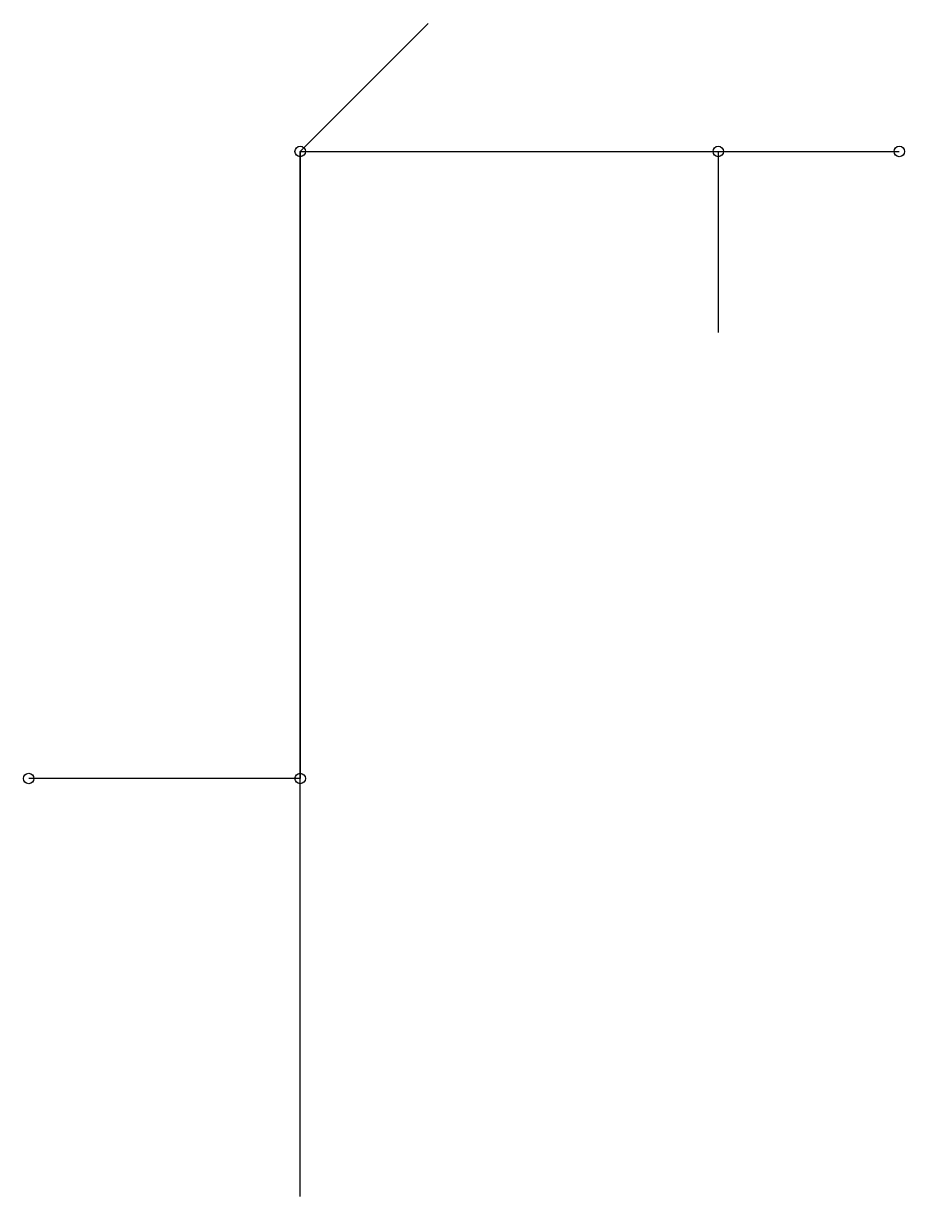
# Model space of a CAD drawing. Header units: millimetres. Extents: x -5.3 to 11.6, y 0 to 22.4.
import ezdxf

# ---------------------------------------------------------------- set-up
doc = ezdxf.new("R2010")
doc.units = ezdxf.units.MM

msp = doc.modelspace()

# ---------------------------------------------------------------- linework, layer by layer
at = {"layer": 'Shots', "color": 1}
for p, q in [((0, 20), (0, 8)), ((0, 20), (8, 20)), ((0, 0), (0, 20)), ((8, 20), (11.464, 20)), ((0, 8), (-5.196, 8))]:
    msp.add_line(p, q, dxfattribs=at)
for centre in [(0, 20), (8, 20), (11.464, 20), (-5.196, 8), (0, 8)]:
    msp.add_circle(centre, 0.1, dxfattribs=at)
at = {"layer": 'XSect', "color": 1}
for p, q in [((0, 20), (2.45, 22.45)), ((8, 20), (8, 16.536))]:
    msp.add_line(p, q, dxfattribs=at)

doc.saveas('drawing.dxf')
